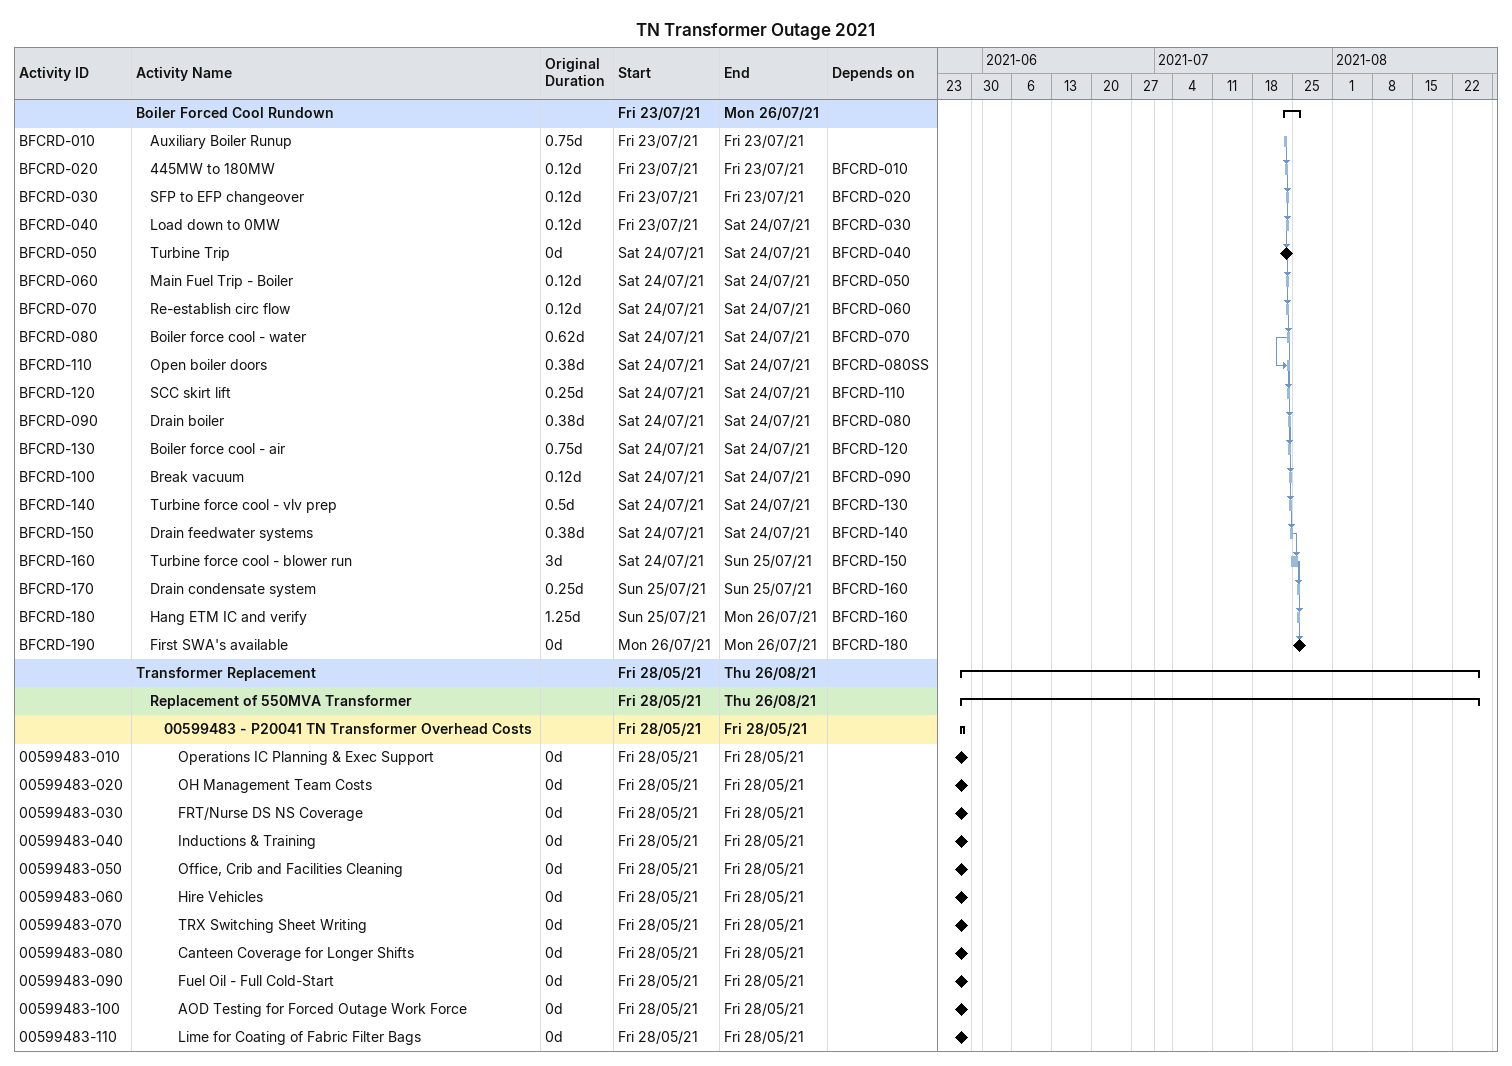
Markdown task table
TN Transformer Outage 2021

| ID | Level | Task | Original duration | Start | Finish | Predecessors |
|---|---|---|---|---|---|---|
|  | 1 | **Boiler Forced Cool Rundown** |  | 2021-07-23 | 2021-07-26 |  |
| BFCRD-010 | 2 | Auxiliary Boiler Runup | 0.75d | 2021-07-23 | 2021-07-23 |  |
| BFCRD-020 | 2 | 445MW to 180MW | 0.12d | 2021-07-23 | 2021-07-23 | BFCRD-010 |
| BFCRD-030 | 2 | SFP to EFP changeover | 0.12d | 2021-07-23 | 2021-07-23 | BFCRD-020 |
| BFCRD-040 | 2 | Load down to 0MW | 0.12d | 2021-07-23 | 2021-07-24 | BFCRD-030 |
| BFCRD-050 | 2 | Turbine Trip | 0d | 2021-07-24 | 2021-07-24 | BFCRD-040 |
| BFCRD-060 | 2 | Main Fuel Trip - Boiler | 0.12d | 2021-07-24 | 2021-07-24 | BFCRD-050 |
| BFCRD-070 | 2 | Re-establish circ flow | 0.12d | 2021-07-24 | 2021-07-24 | BFCRD-060 |
| BFCRD-080 | 2 | Boiler force cool - water | 0.62d | 2021-07-24 | 2021-07-24 | BFCRD-070 |
| BFCRD-110 | 2 | Open boiler doors | 0.38d | 2021-07-24 | 2021-07-24 | BFCRD-080SS |
| BFCRD-120 | 2 | SCC skirt lift | 0.25d | 2021-07-24 | 2021-07-24 | BFCRD-110 |
| BFCRD-090 | 2 | Drain boiler | 0.38d | 2021-07-24 | 2021-07-24 | BFCRD-080 |
| BFCRD-130 | 2 | Boiler force cool - air | 0.75d | 2021-07-24 | 2021-07-24 | BFCRD-120 |
| BFCRD-100 | 2 | Break vacuum | 0.12d | 2021-07-24 | 2021-07-24 | BFCRD-090 |
| BFCRD-140 | 2 | Turbine force cool - vlv prep | 0.5d | 2021-07-24 | 2021-07-24 | BFCRD-130 |
| BFCRD-150 | 2 | Drain feedwater systems | 0.38d | 2021-07-24 | 2021-07-24 | BFCRD-140 |
| BFCRD-160 | 2 | Turbine force cool - blower run | 3d | 2021-07-24 | 2021-07-25 | BFCRD-150 |
| BFCRD-170 | 2 | Drain condensate system | 0.25d | 2021-07-25 | 2021-07-25 | BFCRD-160 |
| BFCRD-180 | 2 | Hang ETM IC and verify | 1.25d | 2021-07-25 | 2021-07-26 | BFCRD-160 |
| BFCRD-190 | 2 | First SWA's available | 0d | 2021-07-26 | 2021-07-26 | BFCRD-180 |
|  | 1 | **Transformer Replacement** |  | 2021-05-28 | 2021-08-26 |  |
|  | 2 | **Replacement of 550MVA Transformer** |  | 2021-05-28 | 2021-08-26 |  |
|  | 3 | **00599483 - P20041 TN Transformer Overhead Costs** |  | 2021-05-28 | 2021-05-28 |  |
| 00599483-010 | 4 | Operations IC Planning & Exec Support | 0d | 2021-05-28 | 2021-05-28 |  |
| 00599483-020 | 4 | OH Management Team Costs | 0d | 2021-05-28 | 2021-05-28 |  |
| 00599483-030 | 4 | FRT/Nurse DS NS Coverage | 0d | 2021-05-28 | 2021-05-28 |  |
| 00599483-040 | 4 | Inductions & Training | 0d | 2021-05-28 | 2021-05-28 |  |
| 00599483-050 | 4 | Office, Crib and Facilities Cleaning | 0d | 2021-05-28 | 2021-05-28 |  |
| 00599483-060 | 4 | Hire Vehicles | 0d | 2021-05-28 | 2021-05-28 |  |
| 00599483-070 | 4 | TRX Switching Sheet Writing | 0d | 2021-05-28 | 2021-05-28 |  |
| 00599483-080 | 4 | Canteen Coverage for Longer Shifts | 0d | 2021-05-28 | 2021-05-28 |  |
| 00599483-090 | 4 | Fuel Oil - Full Cold-Start | 0d | 2021-05-28 | 2021-05-28 |  |
| 00599483-100 | 4 | AOD Testing for Forced Outage Work Force | 0d | 2021-05-28 | 2021-05-28 |  |
| 00599483-110 | 4 | Lime for Coating of Fabric Filter Bags | 0d | 2021-05-28 | 2021-05-28 |  |
